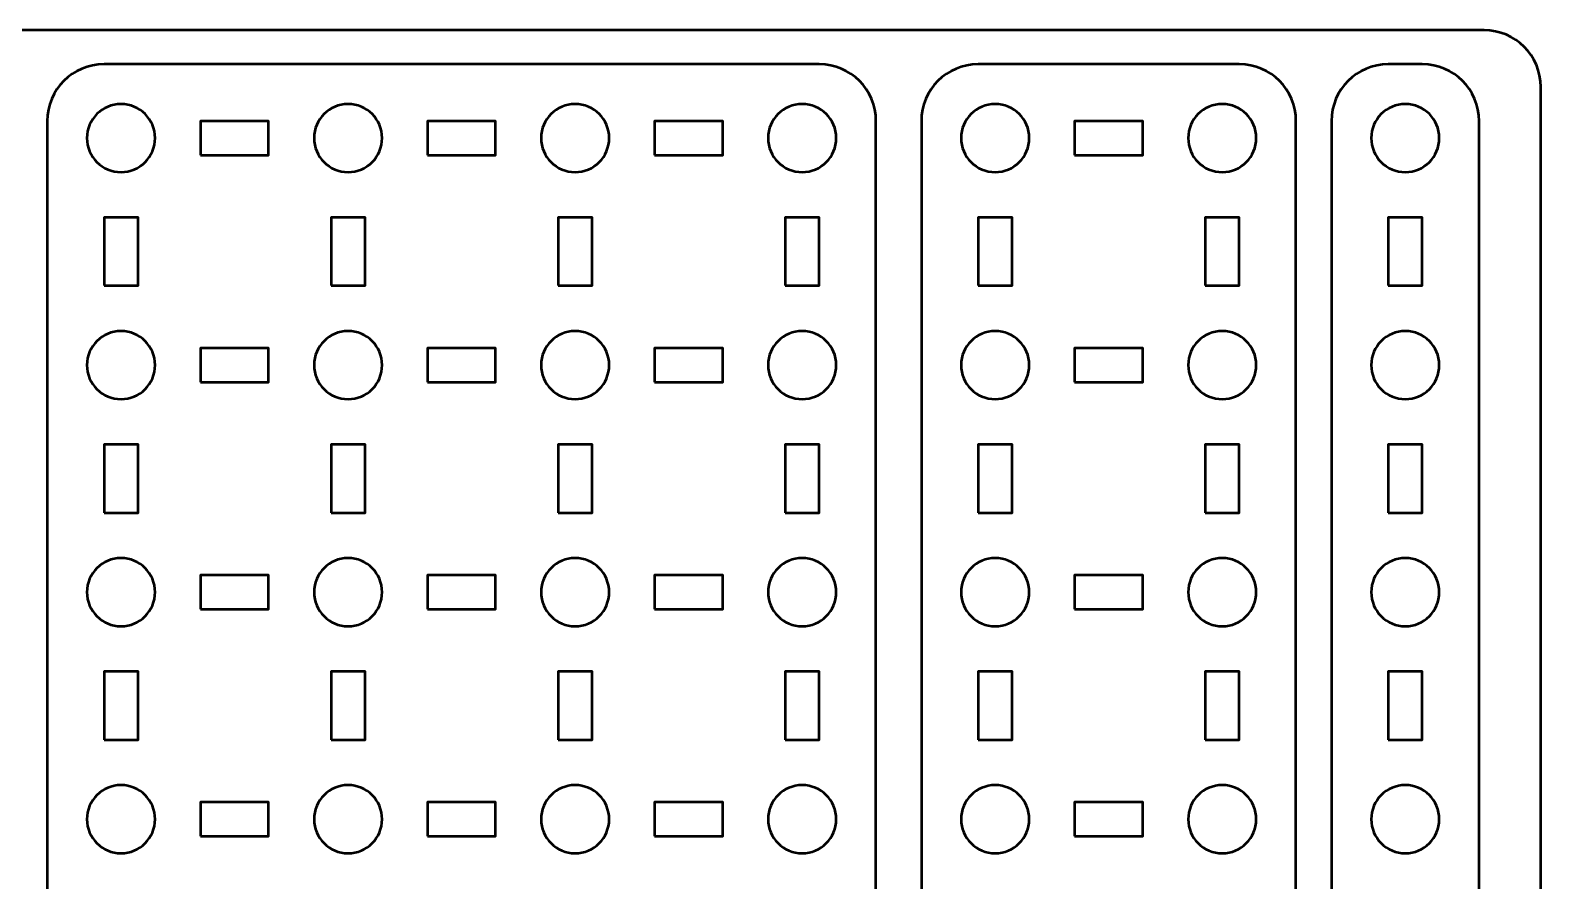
# Model space of a CAD drawing. Header units: centimetres. Extents: x -21 to 0, y -29.7 to 0.
# Drawn here: x -13.31 to 0, y -7.49 to 0 of the extents above; entities that cross this region are included whole.
import ezdxf

# ---------------------------------------------------------------- set-up
doc = ezdxf.new("R2010")
doc.units = ezdxf.units.CM
doc.header["$MEASUREMENT"] = 0
doc.layers.add('Layer 1', color=7, linetype='Continuous')

msp = doc.modelspace()

# ---------------------------------------------------------------- linework, layer by layer
at = {"layer": 'Layer 1', "color": 22, "lineweight": 53}
msp.add_open_spline([(-21.00003, -29.19996), (-21.00003, -29.19996), (-21.00003, -0.49992), (-21.00003, -0.49992), (-21.00003, -0.49992), (-21.00003, -0.22295), (-20.77694, 0.00004), (-20.49994, 0.00004), (-20.49994, 0.00004), (-20.49994, 0.00004), (-0.50008, 0.00004), (-0.50008, 0.00004), (-0.50008, 0.00004), (-0.22294, 0.00004), (0.00002, -0.22295), (0.00002, -0.49992), (0.00002, -0.49992), (0.00002, -0.49992), (0.00002, -29.19996), (0.00002, -29.19996), (0.00002, -29.19996), (0.00002, -29.47696), (-0.22294, -29.70005), (-0.50008, -29.70005), (-0.50008, -29.70005), (-0.50008, -29.70005), (-20.49994, -29.70005), (-20.49994, -29.70005), (-20.49994, -29.70005), (-20.77694, -29.70005), (-21.00003, -29.47696), (-21.00003, -29.19996)], degree=3, knots=[0, 0, 0, 0, 0.125, 0.125, 0.125, 0.125, 0.25, 0.25, 0.25, 0.25, 0.375, 0.375, 0.375, 0.375, 0.5, 0.5, 0.5, 0.5, 0.625, 0.625, 0.625, 0.625, 0.75, 0.75, 0.75, 0.75, 0.875, 0.875, 0.875, 0.875, 1, 1, 1, 1], dxfattribs=at)
at = {"layer": 'Layer 1', "color": 2, "lineweight": 53}
for points in [[(-13.15627, -15.09992), (-13.15627, -15.09992), (-13.15627, -0.80006), (-13.15627, -0.80006), (-13.15627, -0.80006), (-13.15627, -0.52292), (-12.93318, -0.29996), (-12.65618, -0.29996), (-12.65618, -0.29996), (-12.65618, -0.29996), (-6.35621, -0.29996), (-6.35621, -0.29996), (-6.35621, -0.29996), (-6.07924, -0.29996), (-5.85625, -0.52292), (-5.85625, -0.80006), (-5.85625, -0.80006), (-5.85625, -0.80006), (-5.85625, -15.09992), (-5.85625, -15.09992), (-5.85625, -15.09992), (-5.85625, -15.37692), (-6.07924, -15.60002), (-6.35621, -15.60002), (-6.35621, -15.60002), (-6.35621, -15.60002), (-12.65618, -15.60002), (-12.65618, -15.60002), (-12.65618, -15.60002), (-12.93318, -15.60002), (-13.15627, -15.37692), (-13.15627, -15.09992)], [(-5.45626, -15.09991), (-5.45626, -15.09991), (-5.45626, -0.80007), (-5.45626, -0.80007), (-5.45626, -0.80007), (-5.45626, -0.52294), (-5.23316, -0.29998), (-4.95616, -0.29998), (-4.95616, -0.29998), (-4.95616, -0.29998), (-2.65624, -0.29998), (-2.65624, -0.29998), (-2.65624, -0.29998), (-2.37923, -0.29998), (-2.15628, -0.52294), (-2.15628, -0.80007), (-2.15628, -0.80007), (-2.15628, -0.80007), (-2.15628, -15.09991), (-2.15628, -15.09991), (-2.15628, -15.09991), (-2.15628, -15.37691), (-2.37923, -15.60001), (-2.65624, -15.60001), (-2.65624, -15.60001), (-2.65624, -15.60001), (-4.95616, -15.60001), (-4.95616, -15.60001), (-4.95616, -15.60001), (-5.23316, -15.60001), (-5.45626, -15.37691), (-5.45626, -15.09991)], [(-1.84375, -15.09994), (-1.84375, -15.09994), (-1.84375, -0.80006), (-1.84375, -0.80006), (-1.84375, -0.80006), (-1.84375, -0.52292), (-1.62066, -0.29996), (-1.34366, -0.29996), (-1.34366, -0.29996), (-1.34366, -0.29996), (-1.04365, -0.29996), (-1.04365, -0.29996), (-1.04365, -0.29996), (-0.76669, -0.29996), (-0.54373, -0.52292), (-0.54373, -0.80006), (-0.54373, -0.80006), (-0.54373, -0.80006), (-0.54373, -15.09994), (-0.54373, -15.09994), (-0.54373, -15.09994), (-0.54373, -15.37694), (-0.76669, -15.60004), (-1.04365, -15.60004), (-1.04365, -15.60004), (-1.04365, -15.60004), (-1.34366, -15.60004), (-1.34366, -15.60004), (-1.34366, -15.60004), (-1.62066, -15.60004), (-1.84375, -15.37694), (-1.84375, -15.09994)]]:
    msp.add_open_spline(points, degree=3, knots=[0, 0, 0, 0, 0.125, 0.125, 0.125, 0.125, 0.25, 0.25, 0.25, 0.25, 0.375, 0.375, 0.375, 0.375, 0.5, 0.5, 0.5, 0.5, 0.625, 0.625, 0.625, 0.625, 0.75, 0.75, 0.75, 0.75, 0.875, 0.875, 0.875, 0.875, 1, 1, 1, 1], dxfattribs=at)
at = {"layer": 'Layer 1', "lineweight": 53}
for points in [[(-12.50624, -0.64999), (-12.34047, -0.64999), (-12.20624, -0.78432), (-12.20624, -0.94999), (-12.20624, -0.94999), (-12.20624, -1.11562), (-12.34047, -1.24999), (-12.50624, -1.24999), (-12.50624, -1.24999), (-12.67191, -1.24999), (-12.80625, -1.11562), (-12.80625, -0.94999), (-12.80625, -0.94999), (-12.80625, -0.78432), (-12.67191, -0.64999), (-12.50624, -0.64999)], [(-10.50617, -0.64999), (-10.34054, -0.64999), (-10.20617, -0.78432), (-10.20617, -0.94999), (-10.20617, -0.94999), (-10.20617, -1.11562), (-10.34054, -1.24999), (-10.50617, -1.24999), (-10.50617, -1.24999), (-10.67194, -1.24999), (-10.80617, -1.11562), (-10.80617, -0.94999), (-10.80617, -0.94999), (-10.80617, -0.78432), (-10.67194, -0.64999), (-10.50617, -0.64999)], [(-8.50625, -0.64999), (-8.34058, -0.64999), (-8.20625, -0.78432), (-8.20625, -0.94999), (-8.20625, -0.94999), (-8.20625, -1.11562), (-8.34058, -1.24999), (-8.50625, -1.24999), (-8.50625, -1.24999), (-8.67188, -1.24999), (-8.80625, -1.11562), (-8.80625, -0.94999), (-8.80625, -0.94999), (-8.80625, -0.78432), (-8.67188, -0.64999), (-8.50625, -0.64999)], [(-6.50628, -0.64999), (-6.34051, -0.64999), (-6.20628, -0.78432), (-6.20628, -0.94999), (-6.20628, -0.94999), (-6.20628, -1.11562), (-6.34051, -1.24999), (-6.50628, -1.24999), (-6.50628, -1.24999), (-6.67195, -1.24999), (-6.80628, -1.11562), (-6.80628, -0.94999), (-6.80628, -0.94999), (-6.80628, -0.78432), (-6.67195, -0.64999), (-6.50628, -0.64999)], [(-4.80623, -0.65001), (-4.64046, -0.65001), (-4.50623, -0.78434), (-4.50623, -0.95), (-4.50623, -0.95), (-4.50623, -1.11563), (-4.64046, -1.25), (-4.80623, -1.25), (-4.80623, -1.25), (-4.97189, -1.25), (-5.10623, -1.11563), (-5.10623, -0.95), (-5.10623, -0.95), (-5.10623, -0.78434), (-4.97189, -0.65001), (-4.80623, -0.65001)], [(-2.80617, -0.65001), (-2.64054, -0.65001), (-2.50616, -0.78434), (-2.50616, -0.95), (-2.50616, -0.95), (-2.50616, -1.11563), (-2.64054, -1.25), (-2.80617, -1.25), (-2.80617, -1.25), (-2.97194, -1.25), (-3.10617, -1.11563), (-3.10617, -0.95), (-3.10617, -0.95), (-3.10617, -0.78434), (-2.97194, -0.65001), (-2.80617, -0.65001)], [(-1.19373, -0.64999), (-1.02795, -0.64999), (-0.89372, -0.78432), (-0.89372, -0.94999), (-0.89372, -0.94999), (-0.89372, -1.11562), (-1.02795, -1.24999), (-1.19373, -1.24999), (-1.19373, -1.24999), (-1.35939, -1.24999), (-1.49373, -1.11562), (-1.49373, -0.94999), (-1.49373, -0.94999), (-1.49373, -0.78432), (-1.35939, -0.64999), (-1.19373, -0.64999)], [(-11.80623, -1.10006), (-11.80623, -1.10006), (-11.80623, -0.80006), (-11.80623, -0.80006), (-11.80623, -0.80006), (-11.80623, -0.80006), (-11.20622, -0.80006), (-11.20622, -0.80006), (-11.20622, -0.80006), (-11.20622, -0.80006), (-11.20622, -1.10006), (-11.20622, -1.10006), (-11.20622, -1.10006), (-11.20622, -1.10006), (-11.80623, -1.10006), (-11.80623, -1.10006)], [(-9.80626, -1.10006), (-9.80626, -1.10006), (-9.80626, -0.80006), (-9.80626, -0.80006), (-9.80626, -0.80006), (-9.80626, -0.80006), (-9.20627, -0.80006), (-9.20627, -0.80006), (-9.20627, -0.80006), (-9.20627, -0.80006), (-9.20627, -1.10006), (-9.20627, -1.10006), (-9.20627, -1.10006), (-9.20627, -1.10006), (-9.80626, -1.10006), (-9.80626, -1.10006)], [(-7.8062, -1.10006), (-7.8062, -1.10006), (-7.8062, -0.80006), (-7.8062, -0.80006), (-7.8062, -0.80006), (-7.8062, -0.80006), (-7.20619, -0.80006), (-7.20619, -0.80006), (-7.20619, -0.80006), (-7.20619, -0.80006), (-7.20619, -1.10006), (-7.20619, -1.10006), (-7.20619, -1.10006), (-7.20619, -1.10006), (-7.8062, -1.10006), (-7.8062, -1.10006)], [(-4.10621, -1.10007), (-4.10621, -1.10007), (-4.10621, -0.80007), (-4.10621, -0.80007), (-4.10621, -0.80007), (-4.10621, -0.80007), (-3.50622, -0.80007), (-3.50622, -0.80007), (-3.50622, -0.80007), (-3.50622, -0.80007), (-3.50622, -1.10007), (-3.50622, -1.10007), (-3.50622, -1.10007), (-3.50622, -1.10007), (-4.10621, -1.10007), (-4.10621, -1.10007)], [(-12.65618, -2.25001), (-12.65618, -2.25001), (-12.65618, -1.65001), (-12.65618, -1.65001), (-12.65618, -1.65001), (-12.65618, -1.65001), (-12.35617, -1.65001), (-12.35617, -1.65001), (-12.35617, -1.65001), (-12.35617, -1.65001), (-12.35617, -2.25001), (-12.35617, -2.25001), (-12.35617, -2.25001), (-12.35617, -2.25001), (-12.65618, -2.25001), (-12.65618, -2.25001)], [(-10.65624, -2.25001), (-10.65624, -2.25001), (-10.65624, -1.65001), (-10.65624, -1.65001), (-10.65624, -1.65001), (-10.65624, -1.65001), (-10.35624, -1.65001), (-10.35624, -1.65001), (-10.35624, -1.65001), (-10.35624, -1.65001), (-10.35624, -2.25001), (-10.35624, -2.25001), (-10.35624, -2.25001), (-10.35624, -2.25001), (-10.65624, -2.25001), (-10.65624, -2.25001)], [(-8.65632, -2.25001), (-8.65632, -2.25001), (-8.65632, -1.65001), (-8.65632, -1.65001), (-8.65632, -1.65001), (-8.65632, -1.65001), (-8.35632, -1.65001), (-8.35632, -1.65001), (-8.35632, -1.65001), (-8.35632, -1.65001), (-8.35632, -2.25001), (-8.35632, -2.25001), (-8.35632, -2.25001), (-8.35632, -2.25001), (-8.65632, -2.25001), (-8.65632, -2.25001)], [(-6.65621, -2.25001), (-6.65621, -2.25001), (-6.65621, -1.65001), (-6.65621, -1.65001), (-6.65621, -1.65001), (-6.65621, -1.65001), (-6.35621, -1.65001), (-6.35621, -1.65001), (-6.35621, -1.65001), (-6.35621, -1.65001), (-6.35621, -2.25001), (-6.35621, -2.25001), (-6.35621, -2.25001), (-6.35621, -2.25001), (-6.65621, -2.25001), (-6.65621, -2.25001)], [(-4.95616, -2.25002), (-4.95616, -2.25002), (-4.95616, -1.65002), (-4.95616, -1.65002), (-4.95616, -1.65002), (-4.95616, -1.65002), (-4.65616, -1.65002), (-4.65616, -1.65002), (-4.65616, -1.65002), (-4.65616, -1.65002), (-4.65616, -2.25002), (-4.65616, -2.25002), (-4.65616, -2.25002), (-4.65616, -2.25002), (-4.95616, -2.25002), (-4.95616, -2.25002)], [(-2.95624, -2.25002), (-2.95624, -2.25002), (-2.95624, -1.65002), (-2.95624, -1.65002), (-2.95624, -1.65002), (-2.95624, -1.65002), (-2.65624, -1.65002), (-2.65624, -1.65002), (-2.65624, -1.65002), (-2.65624, -1.65002), (-2.65624, -2.25002), (-2.65624, -2.25002), (-2.65624, -2.25002), (-2.65624, -2.25002), (-2.95624, -2.25002), (-2.95624, -2.25002)], [(-1.34366, -2.25001), (-1.34366, -2.25001), (-1.34366, -1.65001), (-1.34366, -1.65001), (-1.34366, -1.65001), (-1.34366, -1.65001), (-1.04365, -1.65001), (-1.04365, -1.65001), (-1.04365, -1.65001), (-1.04365, -1.65001), (-1.04365, -2.25001), (-1.04365, -2.25001), (-1.04365, -2.25001), (-1.04365, -2.25001), (-1.34366, -2.25001), (-1.34366, -2.25001)], [(-12.50624, -2.64992), (-12.34047, -2.64992), (-12.20624, -2.78429), (-12.20624, -2.94992), (-12.20624, -2.94992), (-12.20624, -3.11569), (-12.34047, -3.24992), (-12.50624, -3.24992), (-12.50624, -3.24992), (-12.67191, -3.24992), (-12.80625, -3.11569), (-12.80625, -2.94992), (-12.80625, -2.94992), (-12.80625, -2.78429), (-12.67191, -2.64992), (-12.50624, -2.64992)], [(-10.50617, -2.64992), (-10.34054, -2.64992), (-10.20617, -2.78429), (-10.20617, -2.94992), (-10.20617, -2.94992), (-10.20617, -3.11569), (-10.34054, -3.24992), (-10.50617, -3.24992), (-10.50617, -3.24992), (-10.67194, -3.24992), (-10.80617, -3.11569), (-10.80617, -2.94992), (-10.80617, -2.94992), (-10.80617, -2.78429), (-10.67194, -2.64992), (-10.50617, -2.64992)], [(-8.50625, -2.64992), (-8.34058, -2.64992), (-8.20625, -2.78429), (-8.20625, -2.94992), (-8.20625, -2.94992), (-8.20625, -3.11569), (-8.34058, -3.24992), (-8.50625, -3.24992), (-8.50625, -3.24992), (-8.67188, -3.24992), (-8.80625, -3.11569), (-8.80625, -2.94992), (-8.80625, -2.94992), (-8.80625, -2.78429), (-8.67188, -2.64992), (-8.50625, -2.64992)], [(-6.50628, -2.64992), (-6.34051, -2.64992), (-6.20628, -2.78429), (-6.20628, -2.94992), (-6.20628, -2.94992), (-6.20628, -3.11569), (-6.34051, -3.24992), (-6.50628, -3.24992), (-6.50628, -3.24992), (-6.67195, -3.24992), (-6.80628, -3.11569), (-6.80628, -2.94992), (-6.80628, -2.94992), (-6.80628, -2.78429), (-6.67195, -2.64992), (-6.50628, -2.64992)], [(-4.80623, -2.64993), (-4.64046, -2.64993), (-4.50623, -2.7843), (-4.50623, -2.94993), (-4.50623, -2.94993), (-4.50623, -3.1157), (-4.64046, -3.24993), (-4.80623, -3.24993), (-4.80623, -3.24993), (-4.97189, -3.24993), (-5.10623, -3.1157), (-5.10623, -2.94993), (-5.10623, -2.94993), (-5.10623, -2.7843), (-4.97189, -2.64993), (-4.80623, -2.64993)], [(-2.80617, -2.64993), (-2.64054, -2.64993), (-2.50616, -2.7843), (-2.50616, -2.94993), (-2.50616, -2.94993), (-2.50616, -3.1157), (-2.64054, -3.24993), (-2.80617, -3.24993), (-2.80617, -3.24993), (-2.97194, -3.24993), (-3.10617, -3.1157), (-3.10617, -2.94993), (-3.10617, -2.94993), (-3.10617, -2.7843), (-2.97194, -2.64993), (-2.80617, -2.64993)], [(-1.19373, -2.64992), (-1.02795, -2.64992), (-0.89372, -2.78429), (-0.89372, -2.94992), (-0.89372, -2.94992), (-0.89372, -3.11569), (-1.02795, -3.24992), (-1.19373, -3.24992), (-1.19373, -3.24992), (-1.35939, -3.24992), (-1.49373, -3.11569), (-1.49373, -2.94992), (-1.49373, -2.94992), (-1.49373, -2.78429), (-1.35939, -2.64992), (-1.19373, -2.64992)], [(-11.80623, -3.09999), (-11.80623, -3.09999), (-11.80623, -2.79999), (-11.80623, -2.79999), (-11.80623, -2.79999), (-11.80623, -2.79999), (-11.20622, -2.79999), (-11.20622, -2.79999), (-11.20622, -2.79999), (-11.20622, -2.79999), (-11.20622, -3.09999), (-11.20622, -3.09999), (-11.20622, -3.09999), (-11.20622, -3.09999), (-11.80623, -3.09999), (-11.80623, -3.09999)], [(-9.80626, -3.09999), (-9.80626, -3.09999), (-9.80626, -2.79999), (-9.80626, -2.79999), (-9.80626, -2.79999), (-9.80626, -2.79999), (-9.20627, -2.79999), (-9.20627, -2.79999), (-9.20627, -2.79999), (-9.20627, -2.79999), (-9.20627, -3.09999), (-9.20627, -3.09999), (-9.20627, -3.09999), (-9.20627, -3.09999), (-9.80626, -3.09999), (-9.80626, -3.09999)], [(-7.8062, -3.09999), (-7.8062, -3.09999), (-7.8062, -2.79999), (-7.8062, -2.79999), (-7.8062, -2.79999), (-7.8062, -2.79999), (-7.20619, -2.79999), (-7.20619, -2.79999), (-7.20619, -2.79999), (-7.20619, -2.79999), (-7.20619, -3.09999), (-7.20619, -3.09999), (-7.20619, -3.09999), (-7.20619, -3.09999), (-7.8062, -3.09999), (-7.8062, -3.09999)], [(-4.10621, -3.1), (-4.10621, -3.1), (-4.10621, -2.8), (-4.10621, -2.8), (-4.10621, -2.8), (-4.10621, -2.8), (-3.50622, -2.8), (-3.50622, -2.8), (-3.50622, -2.8), (-3.50622, -2.8), (-3.50622, -3.1), (-3.50622, -3.1), (-3.50622, -3.1), (-3.50622, -3.1), (-4.10621, -3.1), (-4.10621, -3.1)], [(-12.65618, -4.24998), (-12.65618, -4.24998), (-12.65618, -3.64997), (-12.65618, -3.64997), (-12.65618, -3.64997), (-12.65618, -3.64997), (-12.35617, -3.64997), (-12.35617, -3.64997), (-12.35617, -3.64997), (-12.35617, -3.64997), (-12.35617, -4.24998), (-12.35617, -4.24998), (-12.35617, -4.24998), (-12.35617, -4.24998), (-12.65618, -4.24998), (-12.65618, -4.24998)], [(-10.65624, -4.24998), (-10.65624, -4.24998), (-10.65624, -3.64997), (-10.65624, -3.64997), (-10.65624, -3.64997), (-10.65624, -3.64997), (-10.35624, -3.64997), (-10.35624, -3.64997), (-10.35624, -3.64997), (-10.35624, -3.64997), (-10.35624, -4.24998), (-10.35624, -4.24998), (-10.35624, -4.24998), (-10.35624, -4.24998), (-10.65624, -4.24998), (-10.65624, -4.24998)], [(-8.65632, -4.24998), (-8.65632, -4.24998), (-8.65632, -3.64997), (-8.65632, -3.64997), (-8.65632, -3.64997), (-8.65632, -3.64997), (-8.35632, -3.64997), (-8.35632, -3.64997), (-8.35632, -3.64997), (-8.35632, -3.64997), (-8.35632, -4.24998), (-8.35632, -4.24998), (-8.35632, -4.24998), (-8.35632, -4.24998), (-8.65632, -4.24998), (-8.65632, -4.24998)], [(-6.65621, -4.24998), (-6.65621, -4.24998), (-6.65621, -3.64997), (-6.65621, -3.64997), (-6.65621, -3.64997), (-6.65621, -3.64997), (-6.35621, -3.64997), (-6.35621, -3.64997), (-6.35621, -3.64997), (-6.35621, -3.64997), (-6.35621, -4.24998), (-6.35621, -4.24998), (-6.35621, -4.24998), (-6.35621, -4.24998), (-6.65621, -4.24998), (-6.65621, -4.24998)], [(-4.95616, -4.24998), (-4.95616, -4.24998), (-4.95616, -3.64998), (-4.95616, -3.64998), (-4.95616, -3.64998), (-4.95616, -3.64998), (-4.65616, -3.64998), (-4.65616, -3.64998), (-4.65616, -3.64998), (-4.65616, -3.64998), (-4.65616, -4.24998), (-4.65616, -4.24998), (-4.65616, -4.24998), (-4.65616, -4.24998), (-4.95616, -4.24998), (-4.95616, -4.24998)], [(-2.95624, -4.24998), (-2.95624, -4.24998), (-2.95624, -3.64998), (-2.95624, -3.64998), (-2.95624, -3.64998), (-2.95624, -3.64998), (-2.65624, -3.64998), (-2.65624, -3.64998), (-2.65624, -3.64998), (-2.65624, -3.64998), (-2.65624, -4.24998), (-2.65624, -4.24998), (-2.65624, -4.24998), (-2.65624, -4.24998), (-2.95624, -4.24998), (-2.95624, -4.24998)], [(-1.34366, -4.24998), (-1.34366, -4.24998), (-1.34366, -3.64997), (-1.34366, -3.64997), (-1.34366, -3.64997), (-1.34366, -3.64997), (-1.04365, -3.64997), (-1.04365, -3.64997), (-1.04365, -3.64997), (-1.04365, -3.64997), (-1.04365, -4.24998), (-1.04365, -4.24998), (-1.04365, -4.24998), (-1.04365, -4.24998), (-1.34366, -4.24998), (-1.34366, -4.24998)], [(-12.50624, -4.65003), (-12.34047, -4.65003), (-12.20624, -4.78436), (-12.20624, -4.94998), (-12.20624, -4.94998), (-12.20624, -5.11565), (-12.34047, -5.24999), (-12.50624, -5.24999), (-12.50624, -5.24999), (-12.67191, -5.24999), (-12.80625, -5.11565), (-12.80625, -4.94998), (-12.80625, -4.94998), (-12.80625, -4.78436), (-12.67191, -4.65003), (-12.50624, -4.65003)], [(-10.50617, -4.65003), (-10.34054, -4.65003), (-10.20617, -4.78436), (-10.20617, -4.94998), (-10.20617, -4.94998), (-10.20617, -5.11565), (-10.34054, -5.24999), (-10.50617, -5.24999), (-10.50617, -5.24999), (-10.67194, -5.24999), (-10.80617, -5.11565), (-10.80617, -4.94998), (-10.80617, -4.94998), (-10.80617, -4.78436), (-10.67194, -4.65003), (-10.50617, -4.65003)], [(-8.50625, -4.65003), (-8.34058, -4.65003), (-8.20625, -4.78436), (-8.20625, -4.94998), (-8.20625, -4.94998), (-8.20625, -5.11565), (-8.34058, -5.24999), (-8.50625, -5.24999), (-8.50625, -5.24999), (-8.67188, -5.24999), (-8.80625, -5.11565), (-8.80625, -4.94998), (-8.80625, -4.94998), (-8.80625, -4.78436), (-8.67188, -4.65003), (-8.50625, -4.65003)], [(-6.50628, -4.65003), (-6.34051, -4.65003), (-6.20628, -4.78436), (-6.20628, -4.94998), (-6.20628, -4.94998), (-6.20628, -5.11565), (-6.34051, -5.24999), (-6.50628, -5.24999), (-6.50628, -5.24999), (-6.67195, -5.24999), (-6.80628, -5.11565), (-6.80628, -4.94998), (-6.80628, -4.94998), (-6.80628, -4.78436), (-6.67195, -4.65003), (-6.50628, -4.65003)], [(-4.80623, -4.65003), (-4.64046, -4.65003), (-4.50623, -4.78437), (-4.50623, -4.94999), (-4.50623, -4.94999), (-4.50623, -5.11566), (-4.64046, -5.25), (-4.80623, -5.25), (-4.80623, -5.25), (-4.97189, -5.25), (-5.10623, -5.11566), (-5.10623, -4.94999), (-5.10623, -4.94999), (-5.10623, -4.78437), (-4.97189, -4.65003), (-4.80623, -4.65003)], [(-2.80617, -4.65003), (-2.64054, -4.65003), (-2.50616, -4.78437), (-2.50616, -4.94999), (-2.50616, -4.94999), (-2.50616, -5.11566), (-2.64054, -5.25), (-2.80617, -5.25), (-2.80617, -5.25), (-2.97194, -5.25), (-3.10617, -5.11566), (-3.10617, -4.94999), (-3.10617, -4.94999), (-3.10617, -4.78437), (-2.97194, -4.65003), (-2.80617, -4.65003)], [(-1.19373, -4.65003), (-1.02795, -4.65003), (-0.89372, -4.78437), (-0.89372, -4.94999), (-0.89372, -4.94999), (-0.89372, -5.11566), (-1.02795, -5.25), (-1.19373, -5.25), (-1.19373, -5.25), (-1.35939, -5.25), (-1.49373, -5.11566), (-1.49373, -4.94999), (-1.49373, -4.94999), (-1.49373, -4.78437), (-1.35939, -4.65003), (-1.19373, -4.65003)], [(-11.80623, -5.09992), (-11.80623, -5.09992), (-11.80623, -4.79991), (-11.80623, -4.79991), (-11.80623, -4.79991), (-11.80623, -4.79991), (-11.20622, -4.79991), (-11.20622, -4.79991), (-11.20622, -4.79991), (-11.20622, -4.79991), (-11.20622, -5.09992), (-11.20622, -5.09992), (-11.20622, -5.09992), (-11.20622, -5.09992), (-11.80623, -5.09992), (-11.80623, -5.09992)], [(-9.80626, -5.09992), (-9.80626, -5.09992), (-9.80626, -4.79991), (-9.80626, -4.79991), (-9.80626, -4.79991), (-9.80626, -4.79991), (-9.20627, -4.79991), (-9.20627, -4.79991), (-9.20627, -4.79991), (-9.20627, -4.79991), (-9.20627, -5.09992), (-9.20627, -5.09992), (-9.20627, -5.09992), (-9.20627, -5.09992), (-9.80626, -5.09992), (-9.80626, -5.09992)], [(-7.8062, -5.09992), (-7.8062, -5.09992), (-7.8062, -4.79991), (-7.8062, -4.79991), (-7.8062, -4.79991), (-7.8062, -4.79991), (-7.20619, -4.79991), (-7.20619, -4.79991), (-7.20619, -4.79991), (-7.20619, -4.79991), (-7.20619, -5.09992), (-7.20619, -5.09992), (-7.20619, -5.09992), (-7.20619, -5.09992), (-7.8062, -5.09992), (-7.8062, -5.09992)], [(-4.10621, -5.09993), (-4.10621, -5.09993), (-4.10621, -4.79992), (-4.10621, -4.79992), (-4.10621, -4.79992), (-4.10621, -4.79992), (-3.50622, -4.79992), (-3.50622, -4.79992), (-3.50622, -4.79992), (-3.50622, -4.79992), (-3.50622, -5.09993), (-3.50622, -5.09993), (-3.50622, -5.09993), (-3.50622, -5.09993), (-4.10621, -5.09993), (-4.10621, -5.09993)], [(-12.65618, -6.25004), (-12.65618, -6.25004), (-12.65618, -5.65004), (-12.65618, -5.65004), (-12.65618, -5.65004), (-12.65618, -5.65004), (-12.35617, -5.65004), (-12.35617, -5.65004), (-12.35617, -5.65004), (-12.35617, -5.65004), (-12.35617, -6.25004), (-12.35617, -6.25004), (-12.35617, -6.25004), (-12.35617, -6.25004), (-12.65618, -6.25004), (-12.65618, -6.25004)], [(-10.65624, -6.25004), (-10.65624, -6.25004), (-10.65624, -5.65004), (-10.65624, -5.65004), (-10.65624, -5.65004), (-10.65624, -5.65004), (-10.35624, -5.65004), (-10.35624, -5.65004), (-10.35624, -5.65004), (-10.35624, -5.65004), (-10.35624, -6.25004), (-10.35624, -6.25004), (-10.35624, -6.25004), (-10.35624, -6.25004), (-10.65624, -6.25004), (-10.65624, -6.25004)], [(-8.65632, -6.25004), (-8.65632, -6.25004), (-8.65632, -5.65004), (-8.65632, -5.65004), (-8.65632, -5.65004), (-8.65632, -5.65004), (-8.35632, -5.65004), (-8.35632, -5.65004), (-8.35632, -5.65004), (-8.35632, -5.65004), (-8.35632, -6.25004), (-8.35632, -6.25004), (-8.35632, -6.25004), (-8.35632, -6.25004), (-8.65632, -6.25004), (-8.65632, -6.25004)], [(-6.65621, -6.25004), (-6.65621, -6.25004), (-6.65621, -5.65004), (-6.65621, -5.65004), (-6.65621, -5.65004), (-6.65621, -5.65004), (-6.35621, -5.65004), (-6.35621, -5.65004), (-6.35621, -5.65004), (-6.35621, -5.65004), (-6.35621, -6.25004), (-6.35621, -6.25004), (-6.35621, -6.25004), (-6.35621, -6.25004), (-6.65621, -6.25004), (-6.65621, -6.25004)], [(-4.95616, -6.25005), (-4.95616, -6.25005), (-4.95616, -5.65005), (-4.95616, -5.65005), (-4.95616, -5.65005), (-4.95616, -5.65005), (-4.65616, -5.65005), (-4.65616, -5.65005), (-4.65616, -5.65005), (-4.65616, -5.65005), (-4.65616, -6.25005), (-4.65616, -6.25005), (-4.65616, -6.25005), (-4.65616, -6.25005), (-4.95616, -6.25005), (-4.95616, -6.25005)], [(-2.95624, -6.25005), (-2.95624, -6.25005), (-2.95624, -5.65005), (-2.95624, -5.65005), (-2.95624, -5.65005), (-2.95624, -5.65005), (-2.65624, -5.65005), (-2.65624, -5.65005), (-2.65624, -5.65005), (-2.65624, -5.65005), (-2.65624, -6.25005), (-2.65624, -6.25005), (-2.65624, -6.25005), (-2.65624, -6.25005), (-2.95624, -6.25005), (-2.95624, -6.25005)], [(-1.34366, -6.25005), (-1.34366, -6.25005), (-1.34366, -5.65005), (-1.34366, -5.65005), (-1.34366, -5.65005), (-1.34366, -5.65005), (-1.04365, -5.65005), (-1.04365, -5.65005), (-1.04365, -5.65005), (-1.04365, -5.65005), (-1.04365, -6.25005), (-1.04365, -6.25005), (-1.04365, -6.25005), (-1.04365, -6.25005), (-1.34366, -6.25005), (-1.34366, -6.25005)], [(-12.50624, -6.64995), (-12.34047, -6.64995), (-12.20624, -6.78432), (-12.20624, -6.94995), (-12.20624, -6.94995), (-12.20624, -7.11572), (-12.34047, -7.24995), (-12.50624, -7.24995), (-12.50624, -7.24995), (-12.67191, -7.24995), (-12.80625, -7.11572), (-12.80625, -6.94995), (-12.80625, -6.94995), (-12.80625, -6.78432), (-12.67191, -6.64995), (-12.50624, -6.64995)], [(-10.50617, -6.64995), (-10.34054, -6.64995), (-10.20617, -6.78432), (-10.20617, -6.94995), (-10.20617, -6.94995), (-10.20617, -7.11572), (-10.34054, -7.24995), (-10.50617, -7.24995), (-10.50617, -7.24995), (-10.67194, -7.24995), (-10.80617, -7.11572), (-10.80617, -6.94995), (-10.80617, -6.94995), (-10.80617, -6.78432), (-10.67194, -6.64995), (-10.50617, -6.64995)], [(-8.50625, -6.64995), (-8.34058, -6.64995), (-8.20625, -6.78432), (-8.20625, -6.94995), (-8.20625, -6.94995), (-8.20625, -7.11572), (-8.34058, -7.24995), (-8.50625, -7.24995), (-8.50625, -7.24995), (-8.67188, -7.24995), (-8.80625, -7.11572), (-8.80625, -6.94995), (-8.80625, -6.94995), (-8.80625, -6.78432), (-8.67188, -6.64995), (-8.50625, -6.64995)], [(-6.50628, -6.64995), (-6.34051, -6.64995), (-6.20628, -6.78432), (-6.20628, -6.94995), (-6.20628, -6.94995), (-6.20628, -7.11572), (-6.34051, -7.24995), (-6.50628, -7.24995), (-6.50628, -7.24995), (-6.67195, -7.24995), (-6.80628, -7.11572), (-6.80628, -6.94995), (-6.80628, -6.94995), (-6.80628, -6.78432), (-6.67195, -6.64995), (-6.50628, -6.64995)], [(-4.80623, -6.64996), (-4.64046, -6.64996), (-4.50623, -6.78433), (-4.50623, -6.94996), (-4.50623, -6.94996), (-4.50623, -7.11573), (-4.64046, -7.24996), (-4.80623, -7.24996), (-4.80623, -7.24996), (-4.97189, -7.24996), (-5.10623, -7.11573), (-5.10623, -6.94996), (-5.10623, -6.94996), (-5.10623, -6.78433), (-4.97189, -6.64996), (-4.80623, -6.64996)], [(-2.80617, -6.64996), (-2.64054, -6.64996), (-2.50616, -6.78433), (-2.50616, -6.94996), (-2.50616, -6.94996), (-2.50616, -7.11573), (-2.64054, -7.24996), (-2.80617, -7.24996), (-2.80617, -7.24996), (-2.97194, -7.24996), (-3.10617, -7.11573), (-3.10617, -6.94996), (-3.10617, -6.94996), (-3.10617, -6.78433), (-2.97194, -6.64996), (-2.80617, -6.64996)], [(-1.19373, -6.64996), (-1.02795, -6.64996), (-0.89372, -6.78433), (-0.89372, -6.94996), (-0.89372, -6.94996), (-0.89372, -7.11573), (-1.02795, -7.24996), (-1.19373, -7.24996), (-1.19373, -7.24996), (-1.35939, -7.24996), (-1.49373, -7.11573), (-1.49373, -6.94996), (-1.49373, -6.94996), (-1.49373, -6.78433), (-1.35939, -6.64996), (-1.19373, -6.64996)], [(-11.80623, -7.10002), (-11.80623, -7.10002), (-11.80623, -6.80002), (-11.80623, -6.80002), (-11.80623, -6.80002), (-11.80623, -6.80002), (-11.20622, -6.80002), (-11.20622, -6.80002), (-11.20622, -6.80002), (-11.20622, -6.80002), (-11.20622, -7.10002), (-11.20622, -7.10002), (-11.20622, -7.10002), (-11.20622, -7.10002), (-11.80623, -7.10002), (-11.80623, -7.10002)], [(-9.80626, -7.10002), (-9.80626, -7.10002), (-9.80626, -6.80002), (-9.80626, -6.80002), (-9.80626, -6.80002), (-9.80626, -6.80002), (-9.20627, -6.80002), (-9.20627, -6.80002), (-9.20627, -6.80002), (-9.20627, -6.80002), (-9.20627, -7.10002), (-9.20627, -7.10002), (-9.20627, -7.10002), (-9.20627, -7.10002), (-9.80626, -7.10002), (-9.80626, -7.10002)], [(-7.8062, -7.10002), (-7.8062, -7.10002), (-7.8062, -6.80002), (-7.8062, -6.80002), (-7.8062, -6.80002), (-7.8062, -6.80002), (-7.20619, -6.80002), (-7.20619, -6.80002), (-7.20619, -6.80002), (-7.20619, -6.80002), (-7.20619, -7.10002), (-7.20619, -7.10002), (-7.20619, -7.10002), (-7.20619, -7.10002), (-7.8062, -7.10002), (-7.8062, -7.10002)], [(-4.10621, -7.10003), (-4.10621, -7.10003), (-4.10621, -6.80003), (-4.10621, -6.80003), (-4.10621, -6.80003), (-4.10621, -6.80003), (-3.50622, -6.80003), (-3.50622, -6.80003), (-3.50622, -6.80003), (-3.50622, -6.80003), (-3.50622, -7.10003), (-3.50622, -7.10003), (-3.50622, -7.10003), (-3.50622, -7.10003), (-4.10621, -7.10003), (-4.10621, -7.10003)]]:
    msp.add_open_spline(points, degree=3, knots=[0, 0, 0, 0, 0.25, 0.25, 0.25, 0.25, 0.5, 0.5, 0.5, 0.5, 0.75, 0.75, 0.75, 0.75, 1, 1, 1, 1], dxfattribs=at)

doc.saveas('drawing.dxf')
